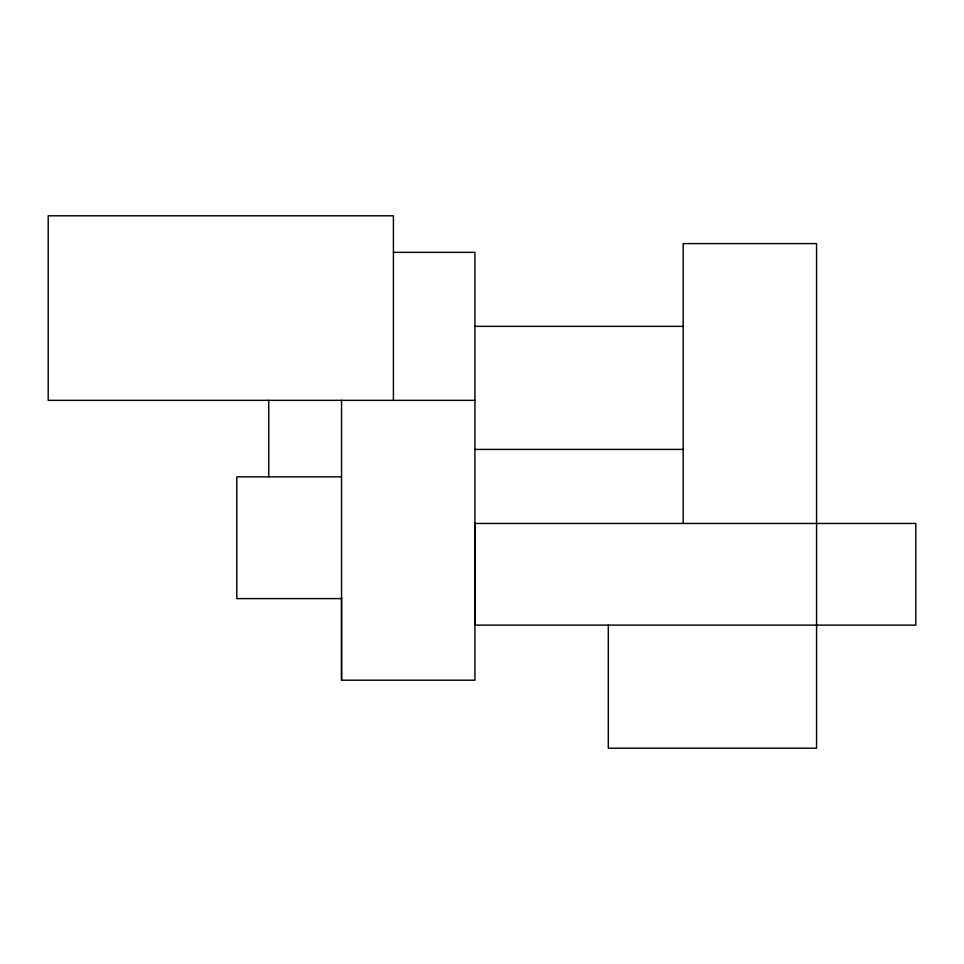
<?xml version="1.0" encoding="UTF-8"?>
<svg xmlns="http://www.w3.org/2000/svg" width="964" height="964" viewBox="0 0 964 964"><rect width="100%" height="100%" fill="white"/><g stroke="black" fill="none" stroke-linecap="round" stroke-linejoin="round"><path stroke-width="1.45" d="M393.42 252.351L474.927 252.351L474.927 680.21L341.545 680.21L341.545 597.451M474.927 326.35L683.187 326.35M474.927 400.337L48.2 400.337L48.2 215.803L393.42 215.803L393.42 400.337M474.927 449.417L683.187 449.417M341.545 476.843L236.795 476.843L236.795 598.596L341.545 598.596M683.187 523.464L683.187 243.591L816.568 243.591L816.568 748.197L608.308 748.197L608.308 625.118M341.545 400.337L341.545 680.21M268.763 400.337L268.763 476.843M474.927 523.464L474.927 625.118L915.8 625.118L915.8 523.464L474.927 523.464"/></g></svg>
